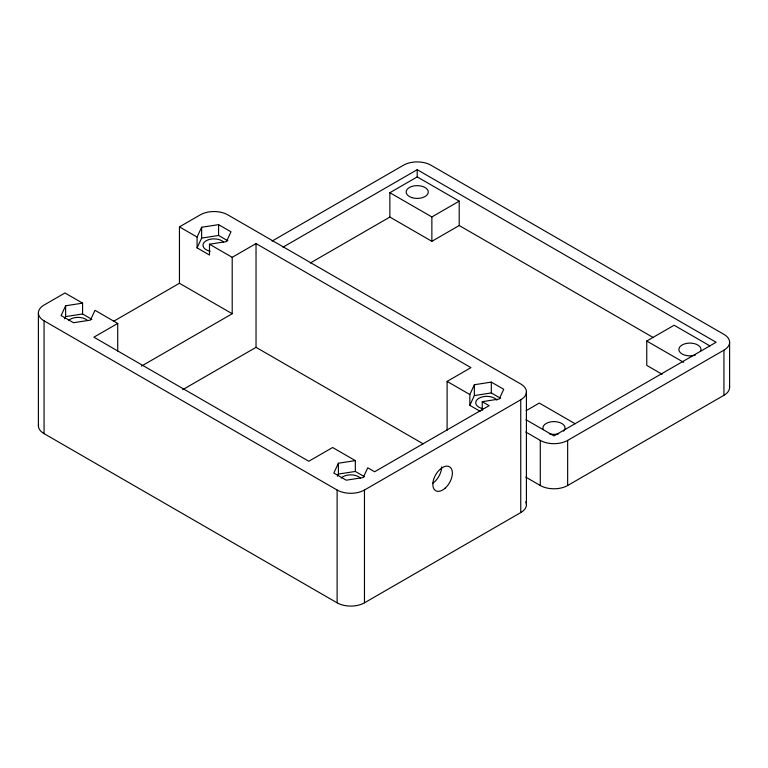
<?xml version="1.0" encoding="UTF-8"?>
<svg xmlns="http://www.w3.org/2000/svg" width="768" height="768" viewBox="0 0 768 768"><rect width="100%" height="100%" fill="white"/><g stroke="black" fill="none" stroke-linecap="round" stroke-linejoin="round"><path stroke-width="1.15" d="M117.715 351.024L117.715 323.434L94.992 310.31L90.461 320.102L73.507 322.723L61.094 315.562L65.626 305.779L82.579 303.149L82.579 313.978L91.891 319.354M64.627 318.778L65.626 316.608L65.626 305.779M480.173 411.312L469.834 405.35L469.834 394.522L474.365 384.73L491.309 382.109L503.722 389.27L499.19 399.053L482.246 401.683L482.246 410.342M469.834 405.35L474.365 395.558L474.365 384.73M197.078 237.043L201.629 227.261L218.582 224.64L230.986 231.811L226.435 241.594L209.482 244.214L209.482 255.043L197.078 247.872L197.078 237.043L179.453 226.877L179.453 283.277L232.205 313.728L141.437 366.134M197.078 247.872L201.629 238.09L201.629 227.261M364.637 476.822L355.334 471.446L355.334 460.627L338.39 463.238L333.84 473.021L346.243 480.192L363.187 477.571L367.738 467.789L374.621 471.754L489.11 405.658L482.246 401.683M337.373 476.246L338.39 474.067L338.39 463.238M179.453 226.877L200.352 214.81A19.344 11.165 0 0 1 227.712 214.81L520.752 384A19.344 11.165 0 0 1 520.752 399.792L520.752 512.582L364.464 602.822A19.344 11.165 0 0 1 337.114 602.822L44.064 433.632A19.344 11.165 0 0 1 38.563 424.272M113.443 321.389L179.453 283.277M117.715 323.434L93.878 337.19L308.784 461.261L332.621 447.504L355.334 460.627M232.205 313.728L232.205 257.328L256.032 243.571L470.938 367.642L447.101 381.408L447.101 430.31M272.083 241.075L403.536 165.178A19.344 11.165 0 0 1 430.886 165.178L723.936 334.368A19.344 11.165 0 0 1 723.936 350.16L723.936 395.28L567.648 485.51A19.344 11.165 0 0 1 540.288 485.51L525.744 477.11M282.941 247.21L417.216 169.69L716.122 342.269L553.968 435.888L525.946 419.702M310.31 263.002L389.866 217.066L389.866 192.701L417.216 176.909L459.216 201.158L459.216 225.523L653.357 337.613M389.866 192.701L431.866 216.95L459.216 201.158M389.866 217.066L431.866 241.315L459.216 225.523M182.707 389.683L256.032 347.347L423.178 443.846M82.579 303.149L64.973 292.973L44.064 305.04A19.344 11.165 0 0 0 44.064 320.832L337.114 490.022A19.344 11.165 0 0 0 364.464 490.022L520.752 399.792M526.147 410.669L539.318 403.066L575.174 423.763M662.131 374.266L646.762 365.386L646.762 341.03L674.122 325.238L709.978 345.936M525.744 432L540.288 440.4A19.344 11.165 0 0 0 567.648 440.4L723.936 350.16M201.629 238.09L218.582 235.469L227.885 240.845M65.626 316.608L82.579 313.978M474.365 395.558L491.309 392.938L500.621 398.304M338.39 474.067L355.334 471.446M646.762 341.03L683.645 362.323M209.482 244.214L232.205 257.328M447.101 381.408L469.834 394.522M729.6 342.269L729.6 387.389M567.648 440.4L567.648 485.51M540.288 440.4L540.288 485.51M526.416 391.891L526.416 504.691M491.309 382.109L491.309 392.938M431.866 216.95L431.866 241.315M417.216 169.69L417.216 176.909M364.464 490.022L364.464 602.822M337.114 490.022L337.114 602.822M256.032 243.571L256.032 347.347M218.582 224.64L218.582 235.469M44.064 320.832L44.064 433.632M38.4 312.941L38.4 425.731M543.293 429.638A11.05 6.384 0 0 1 555.408 421.661A11.05 6.384 0 0 1 563.539 431.184M558.643 433.766A11.05 6.384 0 0 1 549.293 433.766M695.472 355.008A11.05 6.384 0 0 1 679.267 351.139A11.05 6.384 0 0 1 689.942 343.104A11.05 6.384 0 0 1 700.618 351.139M729.437 385.93A19.344 11.165 0 0 1 723.936 395.28M525.763 501.802A19.344 11.165 0 0 1 520.752 512.582M441.629 466.906A13.814 7.978 -60 0 1 432.71 483.293M482.918 408.71A11.05 6.384 0 0 1 478.685 398.381A11.05 6.384 0 0 1 496.829 400.08M210.24 251.251A11.05 6.384 0 0 1 205.555 241.152A11.05 6.384 0 0 1 223.594 242.064M341.213 478.032A11.05 6.384 0 0 1 360.355 478.042M68.477 320.573A11.05 6.384 0 0 1 87.619 320.573M411.686 197.549A11.05 6.384 0 0 0 428.266 192.029A11.05 6.384 0 0 0 411.686 186.499A11.05 6.384 0 0 0 411.686 197.549M445.142 488.179A13.814 7.978 -60 0 0 449.52 466.781A13.814 7.978 -60 0 0 433.171 481.277A13.814 7.978 -60 0 0 445.142 488.179"/></g></svg>
